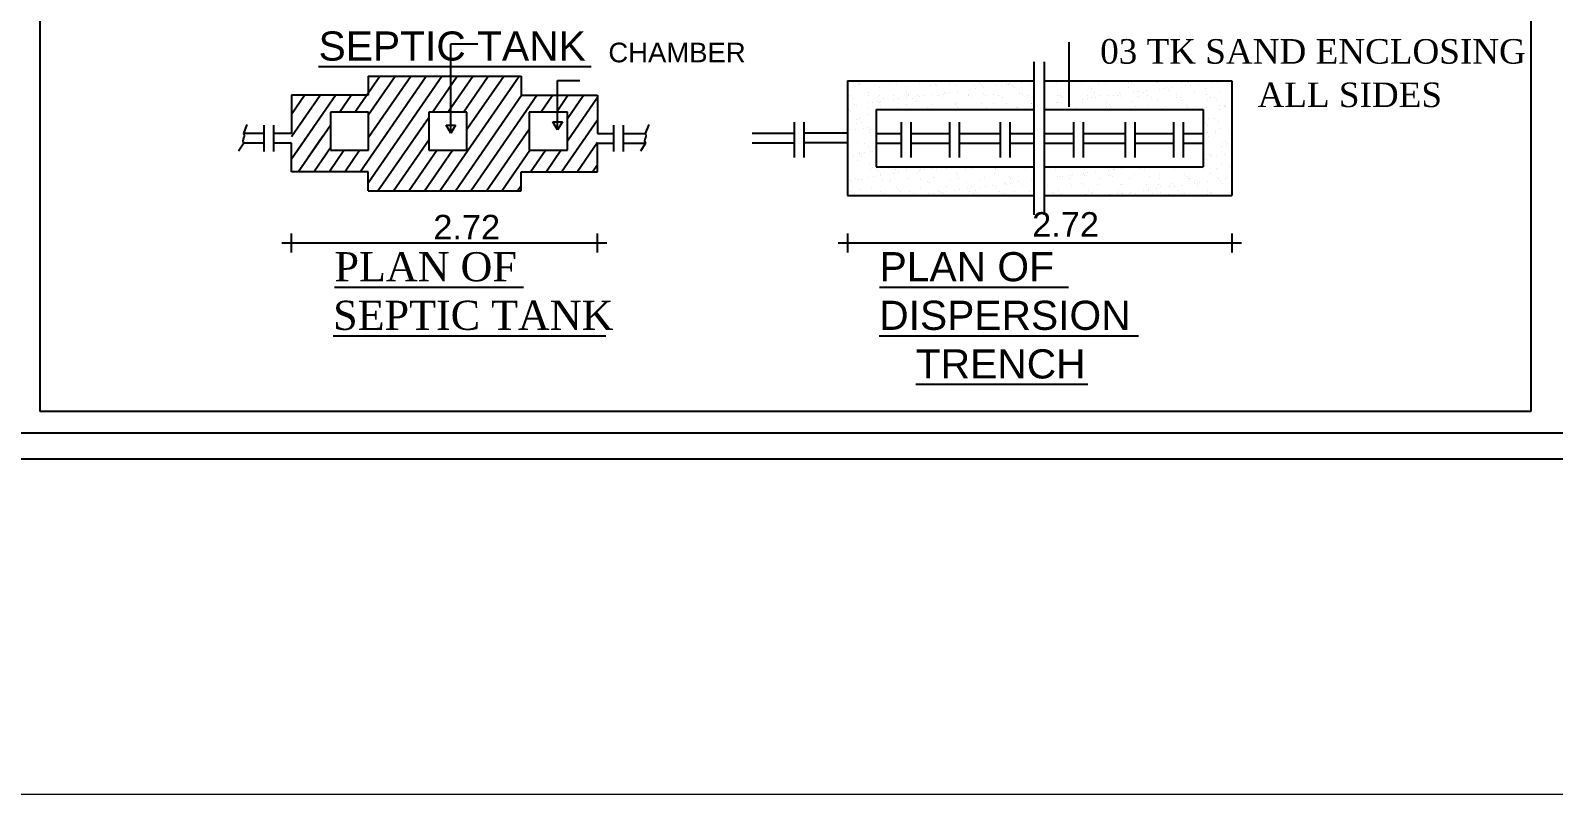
# Model space of a CAD drawing. Header units: metres. Extents: x 33037 to 86814, y -4407 to 25.
# Drawn here: x 86718.1 to 86762.65, y -4230.78 to -4208.42 of the extents above; entities that cross this region are included whole.
import ezdxf

# ---------------------------------------------------------------- set-up
doc = ezdxf.new("R2010")
doc.units = ezdxf.units.M
doc.header["$MEASUREMENT"] = 0
doc.layers.add('LOCATION_PLAN', color=7, linetype='Continuous', lineweight=0)
doc.styles.add('00', font='romantic.ttf')
doc.styles.add('bb', font='romantic.ttf')
doc.styles.get("Standard").update_dxf_attribs({"font": 'arial.ttf'})

msp = doc.modelspace()

# ---------------------------------------------------------------- linework, layer by layer
at = {"color": 0, "ltscale": 50}
for p, q in [((86718.38529, -4219.56882), (86718.38529, -4186.16906)), ((86761.98396, -4186.16906), (86761.98396, -4219.56882)), ((86761.98396, -4219.56882), (86718.38529, -4219.56882))]:
    msp.add_line(p, q, dxfattribs=at)
at = {"color": 7}
for p, q in [((86730.39478, -4211.42016), (86730.39478, -4208.80912)), ((86730.39478, -4208.80912), (86731.18741, -4208.80912)), ((86748.48341, -4210.6562), (86748.48341, -4208.7625)), ((86747.44651, -4209.33408), (86747.44651, -4213.81014)), ((86747.74492, -4209.33408), (86747.74492, -4213.81014)), ((86727.58939, -4210.80658), (86728.31623, -4209.75371)), ((86727.74474, -4212.55125), (86729.67599, -4209.75371)), ((86727.97397, -4209.75371), (86727.97397, -4210.31322)), ((86727.97397, -4209.75371), (86732.45003, -4209.75371)), ((86727.97397, -4212.87576), (86730.12924, -4209.75371)), ((86727.99074, -4211.53833), (86729.22274, -4209.75371)), ((86727.99074, -4210.88176), (86728.76948, -4209.75371)), ((86729.85566, -4210.80658), (86730.5825, -4209.75371)), ((86730.07801, -4213.11075), (86732.39551, -4209.75371)), ((86730.30891, -4210.80658), (86731.03575, -4209.75371)), ((86730.76217, -4210.80658), (86731.48901, -4209.75371)), ((86730.86826, -4211.30947), (86731.94226, -4209.75371)), ((86732.45003, -4209.75371), (86732.45003, -4210.31322)), ((86733.51869, -4209.88151), (86734.17145, -4209.88151)), ((86733.51869, -4211.32691), (86733.51869, -4209.88151)), ((86742.00064, -4209.89359), (86747.44651, -4209.89359)), ((86742.00064, -4209.89359), (86742.00064, -4213.25063)), ((86742.23007, -4210.0719), (86742.23007, -4210.0719)), ((86742.3067, -4209.96041), (86742.3067, -4209.96041)), ((86742.35826, -4210.00766), (86742.35826, -4210.00766)), ((86742.36576, -4209.96834), (86742.36576, -4209.96834)), ((86742.94571, -4210.07533), (86742.94571, -4210.07533)), ((86743.23696, -4209.96675), (86743.23696, -4209.96675)), ((86743.44262, -4209.98514), (86743.44262, -4209.98514)), ((86743.70129, -4210.04811), (86743.70129, -4210.04811)), ((86744.10815, -4209.96517), (86744.10815, -4209.96517)), ((86744.43358, -4210.03877), (86744.43358, -4210.03877)), ((86744.56204, -4209.99476), (86744.56204, -4209.99476)), ((86744.6136, -4210.04201), (86744.6136, -4210.04201)), ((86744.97934, -4209.96359), (86744.97934, -4209.96359)), ((86745.14921, -4210.0422), (86745.14921, -4210.0422)), ((86745.5948, -4210.13982), (86745.5948, -4210.13982)), ((86745.69796, -4210.01949), (86745.69796, -4210.01949)), ((86745.74041, -4210.12064), (86745.74041, -4210.12064)), ((86745.85054, -4209.962), (86745.85054, -4209.962)), ((86745.90479, -4210.01498), (86745.90479, -4210.01498)), ((86745.96785, -4210.0907), (86745.96785, -4210.0907)), ((86746.34783, -4210.04068), (86746.34783, -4210.04068)), ((86746.49344, -4210.02151), (86746.49344, -4210.02151)), ((86746.63708, -4210.00564), (86746.63708, -4210.00564)), ((86746.72088, -4209.99156), (86746.72088, -4209.99156)), ((86746.72173, -4209.96042), (86746.72173, -4209.96042)), ((86746.81738, -4210.02911), (86746.81738, -4210.02911)), ((86746.86894, -4210.07636), (86746.86894, -4210.07636)), ((86747.10086, -4209.94154), (86747.10086, -4209.94154)), ((86747.24648, -4209.92237), (86747.24648, -4209.92237)), ((86747.35271, -4210.00907), (86747.35271, -4210.00907)), ((86747.74492, -4209.89359), (86753.23741, -4209.89359)), ((86747.9533, -4210.05384), (86747.9533, -4210.05384)), ((86748.1083, -4209.98185), (86748.1083, -4209.98185)), ((86748.46411, -4209.95725), (86748.46411, -4209.95725)), ((86748.84058, -4209.97251), (86748.84058, -4209.97251)), ((86749.07272, -4210.06346), (86749.07272, -4210.06346)), ((86749.12429, -4210.11071), (86749.12429, -4210.11071)), ((86749.33531, -4209.95567), (86749.33531, -4209.95567)), ((86749.55621, -4209.97594), (86749.55621, -4209.97594)), ((86750.2065, -4209.95409), (86750.2065, -4209.95409)), ((86750.20864, -4210.08819), (86750.20864, -4210.08819)), ((86750.3118, -4209.94872), (86750.3118, -4209.94872)), ((86751.04408, -4209.93938), (86751.04408, -4209.93938)), ((86751.07769, -4209.9525), (86751.07769, -4209.9525)), ((86751.12396, -4210.13621), (86751.12396, -4210.13621)), ((86751.26958, -4210.11704), (86751.26958, -4210.11704)), ((86751.32806, -4210.09781), (86751.32806, -4210.09781)), ((86751.37963, -4210.14506), (86751.37963, -4210.14506)), ((86751.49701, -4210.0871), (86751.49701, -4210.0871)), ((86751.75971, -4209.94281), (86751.75971, -4209.94281)), ((86751.87699, -4210.03707), (86751.87699, -4210.03707)), ((86751.94888, -4209.95092), (86751.94888, -4209.95092)), ((86752.02261, -4210.0179), (86752.02261, -4210.0179)), ((86752.2206, -4209.89953), (86752.2206, -4209.89953)), ((86752.25004, -4209.98796), (86752.25004, -4209.98796)), ((86752.46398, -4210.12254), (86752.46398, -4210.12254)), ((86752.5153, -4209.91559), (86752.5153, -4209.91559)), ((86752.63003, -4209.93793), (86752.63003, -4209.93793)), ((86752.77564, -4209.91876), (86752.77564, -4209.91876)), ((86752.82008, -4209.94934), (86752.82008, -4209.94934)), ((86753.23741, -4209.89359), (86753.23741, -4213.25063)), ((86725.73594, -4211.52172), (86726.57021, -4210.31322)), ((86725.73594, -4210.31322), (86725.73594, -4211.43223)), ((86725.73594, -4210.86515), (86726.11696, -4210.31322)), ((86727.97397, -4210.31322), (86725.73594, -4210.31322)), ((86725.73594, -4212.17828), (86727.02347, -4210.31322)), ((86727.13613, -4210.80658), (86727.47672, -4210.31322)), ((86730.53126, -4213.11075), (86732.46252, -4210.31322)), ((86730.98452, -4213.11075), (86732.91577, -4210.31322)), ((86732.45003, -4210.31322), (86734.68806, -4210.31322)), ((86733.02844, -4210.80658), (86733.36903, -4210.31322)), ((86733.48169, -4210.80658), (86733.82228, -4210.31322)), ((86733.80531, -4210.99436), (86734.27553, -4210.31322)), ((86733.80531, -4211.65093), (86734.68806, -4210.37222)), ((86734.68806, -4210.31322), (86734.68806, -4211.43223)), ((86742.04904, -4210.32315), (86742.04904, -4210.32315)), ((86742.16701, -4210.39831), (86742.16701, -4210.39831)), ((86742.20268, -4210.5864), (86742.20268, -4210.5864)), ((86742.2477, -4210.61094), (86742.2477, -4210.61094)), ((86742.58266, -4210.53637), (86742.58266, -4210.53637)), ((86742.60164, -4210.23067), (86742.60164, -4210.23067)), ((86742.60836, -4210.3342), (86742.60836, -4210.3342)), ((86742.72828, -4210.5172), (86742.72828, -4210.5172)), ((86742.88009, -4210.48582), (86742.88009, -4210.48582)), ((86742.92023, -4210.32157), (86742.92023, -4210.32157)), ((86742.93165, -4210.53307), (86742.93165, -4210.53307)), ((86742.95571, -4210.48726), (86742.95571, -4210.48726)), ((86743.0382, -4210.39672), (86743.0382, -4210.39672)), ((86743.3357, -4210.43723), (86743.3357, -4210.43723)), ((86743.34064, -4210.32486), (86743.34064, -4210.32486)), ((86743.48131, -4210.41806), (86743.48131, -4210.41806)), ((86743.70875, -4210.38812), (86743.70875, -4210.38812)), ((86743.71892, -4210.58715), (86743.71892, -4210.58715)), ((86743.72106, -4210.24029), (86743.72106, -4210.24029)), ((86743.77263, -4210.28754), (86743.77263, -4210.28754)), ((86743.79142, -4210.31998), (86743.79142, -4210.31998)), ((86743.90939, -4210.39514), (86743.90939, -4210.39514)), ((86744.01601, -4210.51056), (86744.01601, -4210.51056)), ((86744.05627, -4210.32829), (86744.05627, -4210.32829)), ((86744.08873, -4210.33809), (86744.08873, -4210.33809)), ((86744.23434, -4210.31892), (86744.23434, -4210.31892)), ((86744.4512, -4210.57781), (86744.4512, -4210.57781)), ((86744.46178, -4210.28898), (86744.46178, -4210.28898)), ((86744.66261, -4210.3184), (86744.66261, -4210.3184)), ((86744.78058, -4210.39356), (86744.78058, -4210.39356)), ((86744.81186, -4210.30107), (86744.81186, -4210.30107)), ((86744.84176, -4210.23895), (86744.84176, -4210.23895)), ((86744.85698, -4210.26503), (86744.85698, -4210.26503)), ((86744.98738, -4210.21978), (86744.98738, -4210.21978)), ((86745.13543, -4210.52017), (86745.13543, -4210.52017)), ((86745.16683, -4210.58124), (86745.16683, -4210.58124)), ((86745.18699, -4210.56742), (86745.18699, -4210.56742)), ((86745.21481, -4210.18984), (86745.21481, -4210.18984)), ((86745.53381, -4210.31682), (86745.53381, -4210.31682)), ((86745.54414, -4210.29173), (86745.54414, -4210.29173)), ((86745.65178, -4210.39197), (86745.65178, -4210.39197)), ((86745.92242, -4210.55402), (86745.92242, -4210.55402)), ((86745.9764, -4210.27464), (86745.9764, -4210.27464)), ((86746.02797, -4210.32189), (86746.02797, -4210.32189)), ((86746.25977, -4210.29516), (86746.25977, -4210.29516)), ((86746.27135, -4210.54491), (86746.27135, -4210.54491)), ((86746.405, -4210.31523), (86746.405, -4210.31523)), ((86746.52297, -4210.39039), (86746.52297, -4210.39039)), ((86746.6547, -4210.54468), (86746.6547, -4210.54468)), ((86747.01536, -4210.26794), (86747.01536, -4210.26794)), ((86747.11233, -4210.29938), (86747.11233, -4210.29938)), ((86747.27619, -4210.31365), (86747.27619, -4210.31365)), ((86747.37033, -4210.54811), (86747.37033, -4210.54811)), ((86747.39077, -4210.55452), (86747.39077, -4210.55452)), ((86747.39416, -4210.38881), (86747.39416, -4210.38881)), ((86747.44234, -4210.60177), (86747.44234, -4210.60177)), ((86747.74764, -4210.25859), (86747.74764, -4210.25859)), ((86748.11183, -4210.53277), (86748.11183, -4210.53277)), ((86748.12592, -4210.52089), (86748.12592, -4210.52089)), ((86748.14738, -4210.31207), (86748.14738, -4210.31207)), ((86748.23175, -4210.30899), (86748.23175, -4210.30899)), ((86748.25744, -4210.5136), (86748.25744, -4210.5136)), ((86748.26536, -4210.38722), (86748.26536, -4210.38722)), ((86748.28331, -4210.35624), (86748.28331, -4210.35624)), ((86748.46327, -4210.26203), (86748.46327, -4210.26203)), ((86748.48488, -4210.48365), (86748.48488, -4210.48365)), ((86748.52669, -4210.57926), (86748.52669, -4210.57926)), ((86748.8582, -4210.51155), (86748.8582, -4210.51155)), ((86748.86486, -4210.43363), (86748.86486, -4210.43363)), ((86749.01048, -4210.41446), (86749.01048, -4210.41446)), ((86749.01858, -4210.31049), (86749.01858, -4210.31049)), ((86749.13655, -4210.38564), (86749.13655, -4210.38564)), ((86749.21886, -4210.2348), (86749.21886, -4210.2348)), ((86749.23791, -4210.38451), (86749.23791, -4210.38451)), ((86749.36767, -4210.33373), (86749.36767, -4210.33373)), ((86749.57383, -4210.51498), (86749.57383, -4210.51498)), ((86749.61789, -4210.33449), (86749.61789, -4210.33449)), ((86749.64611, -4210.58888), (86749.64611, -4210.58888)), ((86749.76351, -4210.31532), (86749.76351, -4210.31532)), ((86749.88977, -4210.3089), (86749.88977, -4210.3089)), ((86749.95114, -4210.22546), (86749.95114, -4210.22546)), ((86749.99094, -4210.28538), (86749.99094, -4210.28538)), ((86750.00774, -4210.38406), (86750.00774, -4210.38406)), ((86750.32942, -4210.48776), (86750.32942, -4210.48776)), ((86750.37093, -4210.23535), (86750.37093, -4210.23535)), ((86750.48709, -4210.34334), (86750.48709, -4210.34334)), ((86750.51654, -4210.21618), (86750.51654, -4210.21618)), ((86750.53865, -4210.39059), (86750.53865, -4210.39059)), ((86750.66677, -4210.2289), (86750.66677, -4210.2289)), ((86750.74398, -4210.18624), (86750.74398, -4210.18624)), ((86750.76096, -4210.30732), (86750.76096, -4210.30732)), ((86750.87893, -4210.38248), (86750.87893, -4210.38248)), ((86751.0617, -4210.47842), (86751.0617, -4210.47842)), ((86751.42236, -4210.20167), (86751.42236, -4210.20167)), ((86751.62301, -4210.36808), (86751.62301, -4210.36808)), ((86751.63216, -4210.30574), (86751.63216, -4210.30574)), ((86751.75013, -4210.38089), (86751.75013, -4210.38089)), ((86751.77733, -4210.48185), (86751.77733, -4210.48185)), ((86752.15464, -4210.19233), (86752.15464, -4210.19233)), ((86752.50335, -4210.30415), (86752.50335, -4210.30415)), ((86752.53292, -4210.45463), (86752.53292, -4210.45463)), ((86752.62132, -4210.37931), (86752.62132, -4210.37931)), ((86752.74243, -4210.37769), (86752.74243, -4210.37769)), ((86752.79399, -4210.42494), (86752.79399, -4210.42494)), ((86752.87027, -4210.19577), (86752.87027, -4210.19577)), ((86753.03357, -4210.60913), (86753.03357, -4210.60913)), ((86726.87173, -4210.80658), (86726.87173, -4211.9256)), ((86727.99074, -4210.80658), (86726.87173, -4210.80658)), ((86727.99074, -4211.9256), (86727.99074, -4210.80658)), ((86728.26499, -4213.11075), (86729.74924, -4210.96073)), ((86729.74924, -4210.80658), (86729.74924, -4211.9256)), ((86730.86826, -4210.80658), (86729.74924, -4210.80658)), ((86730.86826, -4211.9256), (86730.86826, -4210.80658)), ((86732.6863, -4210.80658), (86732.6863, -4211.9256)), ((86733.80531, -4210.80658), (86732.6863, -4210.80658)), ((86733.63704, -4212.55125), (86734.68806, -4211.02879)), ((86733.80531, -4211.9256), (86733.80531, -4210.80658)), ((86742.03911, -4210.73136), (86742.03911, -4210.73136)), ((86742.09068, -4210.77861), (86742.09068, -4210.77861)), ((86742.27497, -4211.02368), (86742.27497, -4211.02368)), ((86742.33406, -4211.00162), (86742.33406, -4211.00162)), ((86742.5917, -4210.66887), (86742.5917, -4210.66887)), ((86742.62598, -4210.87323), (86742.62598, -4210.87323)), ((86742.8399, -4210.73285), (86747.44651, -4210.73285)), ((86742.8399, -4210.73285), (86742.8399, -4212.41137)), ((86742.96333, -4210.61437), (86742.96333, -4210.61437)), ((86743.46289, -4210.66728), (86743.46289, -4210.66728)), ((86744.33409, -4210.6657), (86744.33409, -4210.6657)), ((86745.20528, -4210.66412), (86745.20528, -4210.66412)), ((86746.07647, -4210.66253), (86746.07647, -4210.66253)), ((86746.60576, -4210.73104), (86746.60576, -4210.73104)), ((86746.75137, -4210.71187), (86746.75137, -4210.71187)), ((86746.94767, -4210.66095), (86746.94767, -4210.66095)), ((86746.97881, -4210.68193), (86746.97881, -4210.68193)), ((86747.35879, -4210.63191), (86747.35879, -4210.63191)), ((86747.74492, -4210.73285), (86752.39815, -4210.73285)), ((86747.81886, -4210.65937), (86747.81886, -4210.65937)), ((86748.69005, -4210.65779), (86748.69005, -4210.65779)), ((86749.56124, -4210.6562), (86749.56124, -4210.6562)), ((86749.69768, -4210.63613), (86749.69768, -4210.63613)), ((86750.43244, -4210.65462), (86750.43244, -4210.65462)), ((86750.78203, -4210.61361), (86750.78203, -4210.61361)), ((86751.30363, -4210.65304), (86751.30363, -4210.65304)), ((86751.90146, -4210.62323), (86751.90146, -4210.62323)), ((86751.95302, -4210.67048), (86751.95302, -4210.67048)), ((86752.13493, -4210.72744), (86752.13493, -4210.72744)), ((86752.17226, -4210.73137), (86752.17226, -4210.73137)), ((86752.17482, -4210.65145), (86752.17482, -4210.65145)), ((86752.28054, -4210.70827), (86752.28054, -4210.70827)), ((86752.39815, -4210.73285), (86752.39815, -4212.41137)), ((86752.50798, -4210.67833), (86752.50798, -4210.67833)), ((86752.55054, -4210.99366), (86752.55054, -4210.99366)), ((86752.72929, -4211.00468), (86752.72929, -4211.00468)), ((86752.8879, -4210.7348), (86752.8879, -4210.7348)), ((86752.88796, -4210.6283), (86752.88796, -4210.6283)), ((86753.03738, -4210.64796), (86753.03738, -4210.64796)), ((86753.04601, -4210.64987), (86753.04601, -4210.64987)), ((86724.33651, -4211.43223), (86724.44222, -4211.17322)), ((86724.92783, -4211.43223), (86724.33717, -4211.43223)), ((86724.92783, -4211.18703), (86724.92783, -4211.96301)), ((86725.20758, -4211.18703), (86725.20758, -4211.96301)), ((86725.73594, -4211.43223), (86725.20758, -4211.43223)), ((86725.91733, -4211.91552), (86726.34925, -4211.28987)), ((86725.93172, -4212.55125), (86726.87173, -4211.18959)), ((86726.2243, -4212.12743), (86726.65621, -4211.50178)), ((86730.39478, -4211.42016), (86730.2549, -4211.18703)), ((86730.2549, -4211.18703), (86730.53465, -4211.18703)), ((86730.53465, -4211.18703), (86730.39478, -4211.42016)), ((86731.43777, -4213.11075), (86732.6863, -4211.30219)), ((86733.37881, -4211.09378), (86733.65857, -4211.09378)), ((86733.51869, -4211.32691), (86733.37881, -4211.09378)), ((86733.65857, -4211.09378), (86733.51869, -4211.32691)), ((86734.68806, -4211.43223), (86735.1523, -4211.43223)), ((86735.1523, -4211.18703), (86735.1523, -4211.96301)), ((86735.43205, -4211.18703), (86735.43205, -4211.96301)), ((86735.43205, -4211.43223), (86736.08682, -4211.43223)), ((86736.08682, -4211.43223), (86736.19254, -4211.17322)), ((86739.20702, -4211.42687), (86740.4359, -4211.42687)), ((86740.4359, -4211.09902), (86740.4359, -4212.13326)), ((86740.71565, -4211.09902), (86740.71565, -4212.13326)), ((86742.00064, -4211.42687), (86740.71565, -4211.42687)), ((86742.08756, -4211.32588), (86742.08756, -4211.32588)), ((86742.23317, -4211.30671), (86742.23317, -4211.30671)), ((86742.26532, -4211.14997), (86742.26532, -4211.14997)), ((86742.39294, -4211.09884), (86742.39294, -4211.09884)), ((86742.46061, -4211.27676), (86742.46061, -4211.27676)), ((86742.6125, -4211.25677), (86742.6125, -4211.25677)), ((86742.6436, -4211.41227), (86742.6436, -4211.41227)), ((86742.66407, -4211.30402), (86742.66407, -4211.30402)), ((86742.81764, -4211.3694), (86742.81764, -4211.3694)), ((86742.8399, -4211.43223), (86743.57055, -4211.43223)), ((86743.57055, -4211.09902), (86743.57055, -4212.13326)), ((86743.8503, -4211.09902), (86743.8503, -4212.13326)), ((86743.8503, -4211.43223), (86744.97978, -4211.43223)), ((86744.97978, -4211.09902), (86744.97978, -4212.13326)), ((86745.25954, -4211.09902), (86745.25954, -4212.13326)), ((86745.25954, -4211.43223), (86746.46651, -4211.43223)), ((86746.46651, -4211.09902), (86746.46651, -4212.13326)), ((86746.74627, -4211.09902), (86746.74627, -4212.13326)), ((86746.74627, -4211.43223), (86747.44651, -4211.43223)), ((86747.74492, -4211.43223), (86748.61091, -4211.43223)), ((86748.61091, -4211.09902), (86748.61091, -4212.13326)), ((86748.89067, -4211.09902), (86748.89067, -4212.13326)), ((86748.89067, -4211.43223), (86750.12128, -4211.43223)), ((86750.12128, -4211.09902), (86750.12128, -4212.13326)), ((86750.40103, -4211.09902), (86750.40103, -4212.13326)), ((86750.40103, -4211.43223), (86751.53052, -4211.43223)), ((86751.53052, -4211.09902), (86751.53052, -4212.13326)), ((86751.81027, -4211.09902), (86751.81027, -4212.13326)), ((86751.81027, -4211.43223), (86752.39815, -4211.43223)), ((86752.40076, -4211.35198), (86752.40076, -4211.35198)), ((86752.47485, -4211.14864), (86752.47485, -4211.14864)), ((86752.52641, -4211.19589), (86752.52641, -4211.19589)), ((86752.53847, -4211.39864), (86752.53847, -4211.39864)), ((86752.76591, -4211.36869), (86752.76591, -4211.36869)), ((86752.76979, -4211.41891), (86752.76979, -4211.41891)), ((86752.84726, -4211.07984), (86752.84726, -4211.07984)), ((86752.90552, -4211.27384), (86752.90552, -4211.27384)), ((86753.14589, -4211.31867), (86753.14589, -4211.31867)), ((86724.33651, -4211.71199), (86724.18887, -4211.94961)), ((86724.92783, -4211.71199), (86724.33651, -4211.71199)), ((86725.73594, -4211.71199), (86725.20758, -4211.71199)), ((86725.73594, -4212.55125), (86725.73594, -4211.71199)), ((86726.38497, -4212.55125), (86726.87173, -4211.84616)), ((86726.83823, -4212.55125), (86727.27014, -4211.9256)), ((86726.87173, -4211.9256), (86727.99074, -4211.9256)), ((86727.29148, -4212.55125), (86727.72339, -4211.9256)), ((86728.71825, -4213.11075), (86729.74924, -4211.6173)), ((86729.1715, -4213.11075), (86729.98967, -4211.9256)), ((86729.62475, -4213.11075), (86730.44292, -4211.9256)), ((86729.74924, -4211.9256), (86730.86826, -4211.9256)), ((86731.89103, -4213.11075), (86732.70919, -4211.9256)), ((86732.6863, -4211.9256), (86733.80531, -4211.9256)), ((86732.73053, -4212.55125), (86733.16244, -4211.9256)), ((86733.18378, -4212.55125), (86733.6157, -4211.9256)), ((86734.09029, -4212.55125), (86734.68806, -4211.68535)), ((86734.68806, -4212.55125), (86734.68806, -4211.71199)), ((86734.68806, -4211.71199), (86735.1523, -4211.71199)), ((86735.43205, -4211.71199), (86736.08682, -4211.71199)), ((86736.08682, -4211.71199), (86735.93918, -4211.94961)), ((86736.08489, -4211.71199), (86736.08682, -4211.71199)), ((86739.20702, -4211.70663), (86740.4359, -4211.70663)), ((86742.00064, -4211.70663), (86740.71565, -4211.70663)), ((86742.06648, -4211.77257), (86742.06648, -4211.77257)), ((86742.28294, -4211.68901), (86742.28294, -4211.68901)), ((86742.50091, -4211.72421), (86742.50091, -4211.72421)), ((86742.61888, -4211.79937), (86742.61888, -4211.79937)), ((86742.8399, -4211.71199), (86743.57055, -4211.71199)), ((86743.8503, -4211.71199), (86744.97978, -4211.71199)), ((86745.25954, -4211.71199), (86746.46651, -4211.71199)), ((86746.74627, -4211.71199), (86747.44651, -4211.71199)), ((86747.74492, -4211.71199), (86748.61091, -4211.71199)), ((86748.89067, -4211.71199), (86750.12128, -4211.71199)), ((86750.40103, -4211.71199), (86751.53052, -4211.71199)), ((86751.81027, -4211.71199), (86752.39815, -4211.71199)), ((86752.56817, -4211.5327), (86752.56817, -4211.5327)), ((86752.92314, -4211.81287), (86752.92314, -4211.81287)), ((86752.95522, -4211.70522), (86752.95522, -4211.70522)), ((86753.04824, -4211.67406), (86753.04824, -4211.67406)), ((86753.07319, -4211.78037), (86753.07319, -4211.78037)), ((86753.0998, -4211.72131), (86753.0998, -4211.72131)), ((86734.54355, -4212.55125), (86734.68806, -4212.34192)), ((86742.17238, -4212.07151), (86742.17238, -4212.07151)), ((86742.30056, -4212.22805), (86742.30056, -4212.22805)), ((86742.34492, -4212.02772), (86742.34492, -4212.02772)), ((86742.34549, -4212.01624), (86742.34549, -4212.01624)), ((86742.39649, -4212.07497), (86742.39649, -4212.07497)), ((86742.49111, -4211.99707), (86742.49111, -4211.99707)), ((86742.63987, -4212.29799), (86742.63987, -4212.29799)), ((86742.66122, -4211.9513), (86742.66122, -4211.9513)), ((86742.71854, -4211.96713), (86742.71854, -4211.96713)), ((86752.50221, -4212.18986), (86752.50221, -4212.18986)), ((86752.58579, -4212.07174), (86752.58579, -4212.07174)), ((86752.6267, -4212.05252), (86752.6267, -4212.05252)), ((86752.65079, -4212.10817), (86752.65079, -4212.10817)), ((86752.7964, -4212.089), (86752.7964, -4212.089)), ((86752.94076, -4212.35191), (86752.94076, -4212.35191)), ((86753.02384, -4212.05906), (86753.02384, -4212.05906)), ((86727.97397, -4212.55125), (86725.73594, -4212.55125)), ((86727.97397, -4213.11075), (86727.97397, -4212.55125)), ((86732.45003, -4212.55125), (86734.68806, -4212.55125)), ((86732.45003, -4213.11075), (86732.45003, -4212.55125)), ((86742.07734, -4212.79867), (86742.07734, -4212.79867)), ((86742.22344, -4212.75664), (86742.22344, -4212.75664)), ((86742.31819, -4212.76708), (86742.31819, -4212.76708)), ((86742.39832, -4212.77205), (86742.39832, -4212.77205)), ((86742.60342, -4212.70661), (86742.60342, -4212.70661)), ((86742.67885, -4212.49034), (86742.67885, -4212.49034)), ((86742.72685, -4212.42475), (86742.72685, -4212.42475)), ((86742.74904, -4212.68744), (86742.74904, -4212.68744)), ((86742.8399, -4212.41137), (86747.44651, -4212.41137)), ((86742.84482, -4212.4999), (86742.84482, -4212.4999)), ((86742.91831, -4212.55314), (86742.91831, -4212.55314)), ((86742.96988, -4212.60039), (86742.96988, -4212.60039)), ((86742.97647, -4212.6575), (86742.97647, -4212.6575)), ((86743.03382, -4212.77052), (86743.03382, -4212.77052)), ((86743.21326, -4212.82341), (86743.21326, -4212.82341)), ((86743.26951, -4212.77046), (86743.26951, -4212.77046)), ((86743.35646, -4212.60747), (86743.35646, -4212.60747)), ((86743.41113, -4212.481), (86743.41113, -4212.481)), ((86743.50207, -4212.5883), (86743.50207, -4212.5883)), ((86743.59804, -4212.42316), (86743.59804, -4212.42316)), ((86743.71601, -4212.49832), (86743.71601, -4212.49832)), ((86743.72951, -4212.55836), (86743.72951, -4212.55836)), ((86743.78941, -4212.74329), (86743.78941, -4212.74329)), ((86744.05423, -4212.57787), (86744.05423, -4212.57787)), ((86744.10949, -4212.50833), (86744.10949, -4212.50833)), ((86744.12676, -4212.48443), (86744.12676, -4212.48443)), ((86744.14071, -4212.76888), (86744.14071, -4212.76888)), ((86744.2551, -4212.48916), (86744.2551, -4212.48916)), ((86744.33268, -4212.83302), (86744.33268, -4212.83302)), ((86744.46923, -4212.42158), (86744.46923, -4212.42158)), ((86744.48254, -4212.45922), (86744.48254, -4212.45922)), ((86744.52169, -4212.73395), (86744.52169, -4212.73395)), ((86744.5872, -4212.49674), (86744.5872, -4212.49674)), ((86744.88235, -4212.45721), (86744.88235, -4212.45721)), ((86745.0119, -4212.7673), (86745.0119, -4212.7673)), ((86745.17366, -4212.58749), (86745.17366, -4212.58749)), ((86745.22522, -4212.63474), (86745.22522, -4212.63474)), ((86745.23732, -4212.73739), (86745.23732, -4212.73739)), ((86745.34042, -4212.42), (86745.34042, -4212.42)), ((86745.4584, -4212.49515), (86745.4584, -4212.49515)), ((86745.61463, -4212.44787), (86745.61463, -4212.44787)), ((86745.88309, -4212.76571), (86745.88309, -4212.76571)), ((86745.99291, -4212.71016), (86745.99291, -4212.71016)), ((86746.21162, -4212.41841), (86746.21162, -4212.41841)), ((86746.30958, -4212.61223), (86746.30958, -4212.61223)), ((86746.32959, -4212.49357), (86746.32959, -4212.49357)), ((86746.33026, -4212.4513), (86746.33026, -4212.4513)), ((86746.72519, -4212.70082), (86746.72519, -4212.70082)), ((86746.75428, -4212.76413), (86746.75428, -4212.76413)), ((86747.08281, -4212.41683), (86747.08281, -4212.41683)), ((86747.08585, -4212.42408), (86747.08585, -4212.42408)), ((86747.20078, -4212.49199), (86747.20078, -4212.49199)), ((86747.37956, -4212.80215), (86747.37956, -4212.80215)), ((86747.429, -4212.62184), (86747.429, -4212.62184)), ((86747.44082, -4212.70425), (86747.44082, -4212.70425)), ((86747.74492, -4212.41137), (86752.39815, -4212.41137)), ((86747.75261, -4212.75303), (86747.75261, -4212.75303)), ((86747.81813, -4212.41474), (86747.81813, -4212.41474)), ((86747.954, -4212.41525), (86747.954, -4212.41525)), ((86748.07197, -4212.4904), (86748.07197, -4212.4904)), ((86748.13259, -4212.70301), (86748.13259, -4212.70301)), ((86748.19641, -4212.67703), (86748.19641, -4212.67703)), ((86748.2782, -4212.68384), (86748.2782, -4212.68384)), ((86748.32154, -4212.42356), (86748.32154, -4212.42356)), ((86748.49667, -4212.76096), (86748.49667, -4212.76096)), ((86748.50564, -4212.65389), (86748.50564, -4212.65389)), ((86748.53376, -4212.41817), (86748.53376, -4212.41817)), ((86748.56492, -4212.64658), (86748.56492, -4212.64658)), ((86748.8252, -4212.41366), (86748.8252, -4212.41366)), ((86748.88562, -4212.60387), (86748.88562, -4212.60387)), ((86748.92869, -4212.66769), (86748.92869, -4212.66769)), ((86748.94317, -4212.48882), (86748.94317, -4212.48882)), ((86749.03124, -4212.5847), (86749.03124, -4212.5847)), ((86749.25867, -4212.55475), (86749.25867, -4212.55475)), ((86749.36786, -4212.75938), (86749.36786, -4212.75938)), ((86749.63866, -4212.50473), (86749.63866, -4212.50473)), ((86749.64432, -4212.67112), (86749.64432, -4212.67112)), ((86749.68434, -4212.65619), (86749.68434, -4212.65619)), ((86749.69639, -4212.41208), (86749.69639, -4212.41208)), ((86749.7359, -4212.70344), (86749.7359, -4212.70344)), ((86749.78427, -4212.48556), (86749.78427, -4212.48556)), ((86749.81436, -4212.48724), (86749.81436, -4212.48724)), ((86750.01171, -4212.45562), (86750.01171, -4212.45562)), ((86750.23905, -4212.7578), (86750.23905, -4212.7578)), ((86750.39991, -4212.6439), (86750.39991, -4212.6439)), ((86750.57688, -4212.45791), (86750.57688, -4212.45791)), ((86750.68555, -4212.48565), (86750.68555, -4212.48565)), ((86750.82026, -4212.68093), (86750.82026, -4212.68093)), ((86751.11025, -4212.75621), (86751.11025, -4212.75621)), ((86751.13219, -4212.63456), (86751.13219, -4212.63456)), ((86751.55674, -4212.48407), (86751.55674, -4212.48407)), ((86751.66124, -4212.43539), (86751.66124, -4212.43539)), ((86751.84783, -4212.63799), (86751.84783, -4212.63799)), ((86751.93968, -4212.69054), (86751.93968, -4212.69054)), ((86751.98144, -4212.75463), (86751.98144, -4212.75463)), ((86751.99124, -4212.73779), (86751.99124, -4212.73779)), ((86752.42794, -4212.48249), (86752.42794, -4212.48249)), ((86752.60341, -4212.61077), (86752.60341, -4212.61077)), ((86752.78066, -4212.44501), (86752.78066, -4212.44501)), ((86752.83222, -4212.49226), (86752.83222, -4212.49226)), ((86752.85263, -4212.75305), (86752.85263, -4212.75305)), ((86752.90872, -4212.79854), (86752.90872, -4212.79854)), ((86753.05434, -4212.77937), (86753.05434, -4212.77937)), ((86753.0756, -4212.71528), (86753.0756, -4212.71528)), ((86753.18116, -4212.40575), (86753.18116, -4212.40575)), ((86727.97397, -4213.11075), (86732.45003, -4213.11075)), ((86732.34428, -4213.11075), (86732.45003, -4212.95757)), ((86742.00064, -4213.25063), (86747.44651, -4213.25063)), ((86742.08159, -4213.12686), (86742.08159, -4213.12686)), ((86742.1289, -4212.84592), (86742.1289, -4212.84592)), ((86742.19956, -4213.20202), (86742.19956, -4213.20202)), ((86742.37228, -4213.06894), (86742.37228, -4213.06894)), ((86742.69647, -4213.02938), (86742.69647, -4213.02938)), ((86742.95278, -4213.12528), (86742.95278, -4213.12528)), ((86743.07075, -4213.20043), (86743.07075, -4213.20043)), ((86743.42875, -4213.02004), (86743.42875, -4213.02004)), ((86743.4917, -4213.07856), (86743.4917, -4213.07856)), ((86743.54327, -4213.12581), (86743.54327, -4213.12581)), ((86743.82398, -4213.1237), (86743.82398, -4213.1237)), ((86743.94195, -4213.19885), (86743.94195, -4213.19885)), ((86743.98744, -4213.24873), (86743.98744, -4213.24873)), ((86744.14438, -4213.02347), (86744.14438, -4213.02347)), ((86744.36742, -4213.1987), (86744.36742, -4213.1987)), ((86744.38424, -4212.88027), (86744.38424, -4212.88027)), ((86744.51304, -4213.17953), (86744.51304, -4213.17953)), ((86744.62763, -4213.10329), (86744.62763, -4213.10329)), ((86744.69517, -4213.12211), (86744.69517, -4213.12211)), ((86744.74047, -4213.14959), (86744.74047, -4213.14959)), ((86744.81314, -4213.19727), (86744.81314, -4213.19727)), ((86744.89997, -4212.99625), (86744.89997, -4212.99625)), ((86745.12046, -4213.09956), (86745.12046, -4213.09956)), ((86745.26607, -4213.08039), (86745.26607, -4213.08039)), ((86745.4686, -4212.85776), (86745.4686, -4212.85776)), ((86745.49351, -4213.05045), (86745.49351, -4213.05045)), ((86745.56636, -4213.12053), (86745.56636, -4213.12053)), ((86745.63225, -4212.98691), (86745.63225, -4212.98691)), ((86745.68433, -4213.19568), (86745.68433, -4213.19568)), ((86745.74705, -4213.11291), (86745.74705, -4213.11291)), ((86745.79861, -4213.16016), (86745.79861, -4213.16016)), ((86745.87349, -4213.00042), (86745.87349, -4213.00042)), ((86746.01053, -4213.2492), (86746.01053, -4213.2492)), ((86746.0191, -4212.98125), (86746.0191, -4212.98125)), ((86746.24654, -4212.95131), (86746.24654, -4212.95131)), ((86746.34788, -4212.99034), (86746.34788, -4212.99034)), ((86746.43755, -4213.11895), (86746.43755, -4213.11895)), ((86746.55553, -4213.1941), (86746.55553, -4213.1941)), ((86746.58802, -4212.86737), (86746.58802, -4212.86737)), ((86746.62652, -4212.90128), (86746.62652, -4212.90128)), ((86746.63959, -4212.91462), (86746.63959, -4212.91462)), ((86746.74281, -4213.23986), (86746.74281, -4213.23986)), ((86746.77214, -4212.88211), (86746.77214, -4212.88211)), ((86746.88297, -4213.13764), (86746.88297, -4213.13764)), ((86746.99957, -4212.85217), (86746.99957, -4212.85217)), ((86747.10347, -4212.96312), (86747.10347, -4212.96312)), ((86747.30875, -4213.11736), (86747.30875, -4213.11736)), ((86747.42672, -4213.19252), (86747.42672, -4213.19252)), ((86747.74492, -4213.25063), (86753.23741, -4213.25063)), ((86747.83575, -4212.95378), (86747.83575, -4212.95378)), ((86748.00239, -4213.14726), (86748.00239, -4213.14726)), ((86748.05395, -4213.19451), (86748.05395, -4213.19451)), ((86748.17994, -4213.11578), (86748.17994, -4213.11578)), ((86748.21403, -4213.21607), (86748.21403, -4213.21607)), ((86748.29791, -4213.19094), (86748.29791, -4213.19094)), ((86748.55139, -4212.95721), (86748.55139, -4212.95721)), ((86748.84336, -4212.90173), (86748.84336, -4212.90173)), ((86748.89493, -4212.94897), (86748.89493, -4212.94897)), ((86748.94631, -4213.20673), (86748.94631, -4213.20673)), ((86749.05113, -4213.1142), (86749.05113, -4213.1142)), ((86749.13831, -4213.17199), (86749.13831, -4213.17199)), ((86749.1691, -4213.18935), (86749.1691, -4213.18935)), ((86749.30697, -4212.92999), (86749.30697, -4212.92999)), ((86749.5166, -4213.24512), (86749.5166, -4213.24512)), ((86749.66195, -4213.21016), (86749.66195, -4213.21016)), ((86749.89659, -4213.1951), (86749.89659, -4213.1951)), ((86749.92233, -4213.11261), (86749.92233, -4213.11261)), ((86749.97929, -4212.92646), (86749.97929, -4212.92646)), ((86750.03925, -4212.92064), (86750.03925, -4212.92064)), ((86750.0403, -4213.18777), (86750.0403, -4213.18777)), ((86750.0422, -4213.17593), (86750.0422, -4213.17593)), ((86750.25773, -4213.18161), (86750.25773, -4213.18161)), ((86750.26964, -4213.14598), (86750.26964, -4213.14598)), ((86750.30929, -4213.22886), (86750.30929, -4213.22886)), ((86750.41753, -4213.18294), (86750.41753, -4213.18294)), ((86750.64962, -4213.09596), (86750.64962, -4213.09596)), ((86750.75489, -4212.92408), (86750.75489, -4212.92408)), ((86750.79352, -4213.11103), (86750.79352, -4213.11103)), ((86750.79524, -4213.07679), (86750.79524, -4213.07679)), ((86750.91149, -4213.18619), (86750.91149, -4213.18619)), ((86751.02267, -4213.04684), (86751.02267, -4213.04684)), ((86751.09871, -4212.93608), (86751.09871, -4212.93608)), ((86751.14981, -4213.1736), (86751.14981, -4213.1736)), ((86751.15027, -4212.98333), (86751.15027, -4212.98333)), ((86751.39365, -4213.20634), (86751.39365, -4213.20634)), ((86751.40266, -4212.99682), (86751.40266, -4212.99682)), ((86751.51047, -4212.89685), (86751.51047, -4212.89685)), ((86751.54827, -4212.97765), (86751.54827, -4212.97765)), ((86751.66471, -4213.10945), (86751.66471, -4213.10945)), ((86751.7757, -4212.94771), (86751.7757, -4212.94771)), ((86751.78268, -4213.1846), (86751.78268, -4213.1846)), ((86751.86545, -4213.17703), (86751.86545, -4213.17703)), ((86752.15569, -4212.89768), (86752.15569, -4212.89768)), ((86752.23463, -4212.96081), (86752.23463, -4212.96081)), ((86752.24275, -4212.88751), (86752.24275, -4212.88751)), ((86752.3013, -4212.87851), (86752.3013, -4212.87851)), ((86752.51307, -4213.21596), (86752.51307, -4213.21596)), ((86752.52874, -4212.84857), (86752.52874, -4212.84857)), ((86752.5359, -4213.10786), (86752.5359, -4213.10786)), ((86752.62103, -4213.14981), (86752.62103, -4213.14981)), ((86752.65387, -4213.18302), (86752.65387, -4213.18302)), ((86752.95839, -4212.89095), (86752.95839, -4212.89095)), ((86725.7283, -4214.35757), (86725.7283, -4214.91708)), ((86734.68042, -4214.35757), (86734.68042, -4214.91708)), ((86742.00064, -4214.35757), (86742.00064, -4214.91708)), ((86753.23741, -4214.35757), (86753.23741, -4214.91708)), ((86725.44855, -4214.63733), (86734.96017, -4214.63733)), ((86741.72089, -4214.63733), (86753.51717, -4214.63733))]:
    msp.add_line(p, q, dxfattribs=at)
for p, q in [((86726.5274, -4209.471), (86734.50232, -4209.471)), ((86726.99233, -4215.9284), (86732.51722, -4215.9284)), ((86742.93704, -4215.9284), (86748.46194, -4215.9284)), ((86726.9532, -4217.35054), (86734.92813, -4217.35054)), ((86742.92568, -4217.35054), (86750.50805, -4217.35054)), ((86743.9947, -4218.77268), (86749.02227, -4218.77268))]:
    msp.add_line(p, q)
for points in [[(86491.95709, -4070.35598), (86805.07732, -4070.35598), (86805.14908, -4220.96068), (86491.95709, -4220.96068)], [(86492.7198, -4071.11869), (86804.31461, -4071.11869), (86804.38637, -4220.19798), (86492.7198, -4220.19798)]]:
    msp.add_lwpolyline(points, close=True)
for centre, radius, start, end in [((86724.22787, -4211.50217), 0.1292, 325.678714, 32.772986), ((86735.97819, -4211.50217), 0.1292, 325.678714, 32.772986), ((86724.43115, -4211.6435), 0.11839, 144.658789, 215.341211), ((86736.18147, -4211.6435), 0.11839, 144.658789, 215.341211)]:
    msp.add_arc(centre, radius, start, end, dxfattribs=at)
for points in [[(86730.2549, -4211.18703), (86730.53465, -4211.18703), (86730.39478, -4211.42016), (86730.2549, -4211.18703)], [(86733.37881, -4211.09378), (86733.65857, -4211.09378), (86733.51869, -4211.32691), (86733.37881, -4211.09378)]]:
    msp.add_solid(points, dxfattribs=at)
at = {"layer": 'LOCATION_PLAN'}
msp.add_lwpolyline([(86482.86849, -4058.26657), (86813.75348, -4058.26657), (86813.75348, -4230.77853), (86482.86849, -4230.77853)], close=True, dxfattribs=at)

# ---------------------------------------------------------------- texts
at = {"color": 7}
for s, height, p in [('SEPTIC TANK', 0.8532844, (86726.5274, -4209.30035)), ('CHAMBER', 0.574844, (86735.00418, -4209.35004)), ('2.72', 0.718555, (86747.39847, -4214.45347)), ('2.72', 0.718555, (86729.88314, -4214.53206)), ('PLAN OF ', 0.853284, (86742.93704, -4215.75774)), ('DISPERSION ', 0.8532844, (86742.92568, -4217.17988)), ('TRENCH', 0.853284, (86743.9947, -4218.60202))]:
    msp.add_text(s, height=height, dxfattribs=at).set_placement(p)
for s, height, style, p in [('03 TK SAND ENCLOSING ', 0.7185553, '00', (86749.38707, -4209.38886)), ('ALL SIDES', 0.718555, '00', (86753.98866, -4210.65944)), ('PLAN OF ', 0.853284, 'bb', (86726.99233, -4215.75774)), ('SEPTIC TANK', 0.8532844, 'bb', (86726.9532, -4217.17988))]:
    msp.add_text(s, height=height, dxfattribs=dict(at, style=style)).set_placement(p)

doc.saveas('drawing.dxf')
